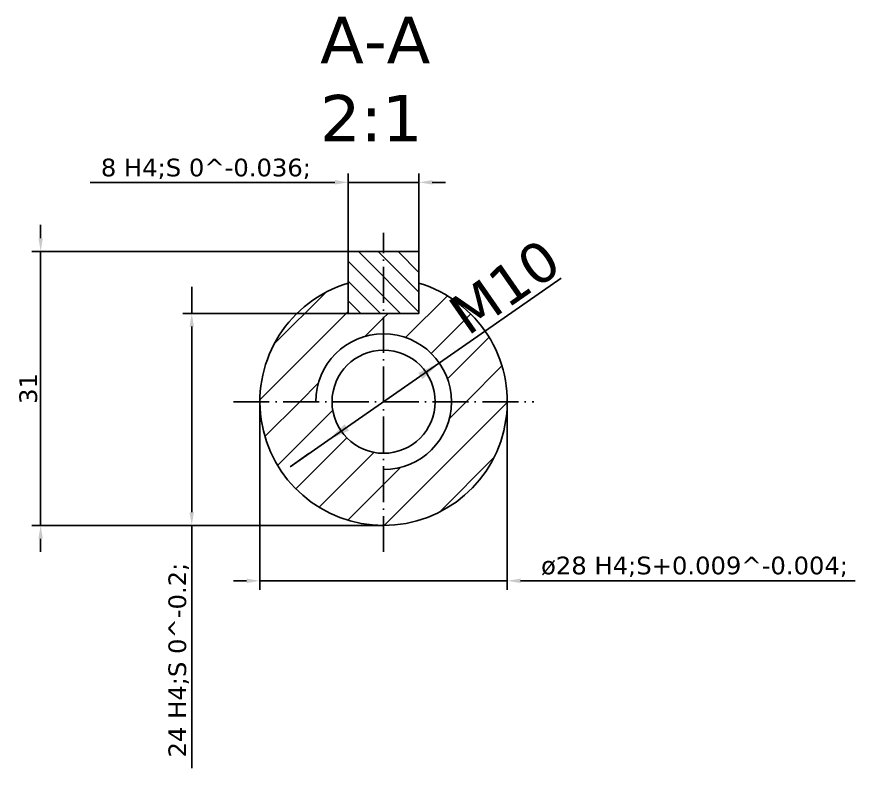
# Model space of a CAD drawing. Header units: millimetres. Extents: x 1885 to 6191, y 5631 to 8432.
# Drawn here: x 3452.8 to 3642.6, y 5794.2 to 5964.2 of the extents above; entities that cross this region are included whole.
import ezdxf

# ---------------------------------------------------------------- set-up
doc = ezdxf.new("R2010")
doc.units = ezdxf.units.MM
doc.linetypes.add('DASHDOT', pattern=[11.176, 8.128, -1.524, 0, -1.524])
for name, color, linetype in [('AXONIKES1', 1, 'DASHDOT'), ('CAXA0', 7, 'Continuous'), ('CAXA4', 3, 'Continuous'), ('DIASTASEIS', 1, 'Continuous'), ('H_1', 1, 'Continuous'), ('SPEIROMATA', 6, 'Continuous')]:
    doc.layers.add(name, color=color, linetype=linetype)
doc.styles.add('VCDSTYLE14', font='DejaVuSansMono.ttf')
doc.dimstyles.new('VCDDIMSTYLE08', dxfattribs={"dimtxt": 4, "dimasz": 3, "dimexe": 2, "dimexo": 0, "dimgap": 0.743437, "dimtad": 1, "dimdec": 1, "dimzin": 12, "dimdsep": 46, "dimtxsty": 'VCDSTYLE14', "dimsah": 1, "dimcen": 0.09, "dimaunit": 1, "dimadec": 3, "dimazin": 3, "dimtfac": 1, "dimtdec": 4, "dimtmove": 0, "dimatfit": 0, "dimfxl": 1, "dimtolj": 1, "dimtzin": 0, "dimarcsym": 0})
doc.dimstyles.new('VCDDIMSTYLE09', dxfattribs={"dimtxt": 4, "dimasz": 3, "dimexe": 2, "dimexo": 0, "dimgap": 0.698455, "dimtad": 1, "dimdec": 1, "dimzin": 12, "dimdsep": 46, "dimtxsty": 'VCDSTYLE14', "dimsah": 1, "dimcen": 0.09, "dimaunit": 1, "dimadec": 3, "dimazin": 3, "dimtfac": 1, "dimtdec": 4, "dimtmove": 0, "dimatfit": 0, "dimfxl": 1, "dimtolj": 1, "dimtzin": 0, "dimarcsym": 0})
doc.dimstyles.new('VCDDIMSTYLE10', dxfattribs={"dimtxt": 9.1, "dimasz": 5.2, "dimexe": 2, "dimexo": 0, "dimgap": 0.97961, "dimtad": 1, "dimdec": 1, "dimzin": 12, "dimdsep": 46, "dimtxsty": 'VCDSTYLE14', "dimsah": 1, "dimcen": 0.09, "dimaunit": 1, "dimadec": 3, "dimazin": 3, "dimtfac": 1, "dimtdec": 4, "dimtmove": 0, "dimatfit": 0, "dimfxl": 1, "dimtolj": 1, "dimtzin": 0, "dimarcsym": 0})
doc.dimstyles.new('VCDDIMSTYLE11', dxfattribs={"dimtxt": 4, "dimasz": 3, "dimexe": 2, "dimexo": 0, "dimgap": 0.541297, "dimtad": 1, "dimdec": 1, "dimzin": 12, "dimdsep": 46, "dimtxsty": 'VCDSTYLE14', "dimsah": 1, "dimcen": 0.09, "dimaunit": 1, "dimadec": 3, "dimazin": 3, "dimtfac": 1, "dimtdec": 4, "dimtmove": 0, "dimatfit": 0, "dimfxl": 1, "dimtolj": 1, "dimtzin": 0, "dimarcsym": 0})
doc.dimstyles.new('VCDDIMSTYLE12', dxfattribs={"dimtxt": 4, "dimasz": 3, "dimexe": 2, "dimexo": 0, "dimgap": 0.614752, "dimtad": 1, "dimdec": 1, "dimzin": 12, "dimdsep": 46, "dimtxsty": 'VCDSTYLE14', "dimsah": 1, "dimcen": 0.09, "dimaunit": 1, "dimadec": 3, "dimazin": 3, "dimtfac": 1, "dimtdec": 4, "dimtmove": 0, "dimatfit": 0, "dimfxl": 1, "dimtolj": 1, "dimtzin": 0, "dimarcsym": 0})

# ---------------------------------------------------------------- blocks, each defined once
blk = doc.blocks.new('#POLYLINE')
blk.add_lwpolyline([(3527.81, 5911.11), (3543.81, 5911.11), (3543.81, 5897.11), (3527.81, 5897.11), (3527.81, 5911.11)])
blk = doc.blocks.new('*D9')
at = {"layer": 'Defpoints', "color": 0}
for p in [(3507.81, 5877.11), (3563.81, 5877.11), (3563.81, 5836.58)]:
    blk.add_point(p, dxfattribs=at)
at = {"layer": 'DIASTASEIS', "color": 0, "lineweight": -2}
for p, q in [((3507.81, 5877.11), (3507.81, 5834.58)), ((3563.81, 5877.11), (3563.81, 5834.58)), ((3504.81, 5836.58), (3501.81, 5836.58)), ((3507.81, 5836.58), (3563.81, 5836.58)), ((3566.81, 5836.58), (3642.56, 5836.58))]:
    blk.add_line(p, q, dxfattribs=at)
at = {"layer": 'DIASTASEIS', "color": 0}
for points in [[(3504.81, 5836.08), (3504.81, 5837.08), (3507.81, 5836.58)], [(3566.81, 5837.08), (3566.81, 5836.08), (3563.81, 5836.58)]]:
    blk.add_solid(points, dxfattribs=at)
at = {"layer": 'DIASTASEIS', "color": 0, "insert": (3606.19, 5839.74), "char_height": 4, "attachment_point": 5, "style": 'VCDSTYLE14'}
blk.add_mtext('\\A1;ø28 {H4;S+0.009^ -0.004;}', dxfattribs=at)
blk = doc.blocks.new('*D10')
at = {"layer": 'Defpoints', "color": 0}
for p in [(3527.81, 5911.11), (3458.18, 5849.11), (3535.81, 5849.11)]:
    blk.add_point(p, dxfattribs=at)
at = {"layer": 'DIASTASEIS', "color": 0, "lineweight": -2}
for p, q in [((3458.18, 5914.11), (3458.18, 5917.11)), ((3527.81, 5911.11), (3456.18, 5911.11)), ((3458.18, 5911.11), (3458.18, 5849.11)), ((3535.81, 5849.11), (3456.18, 5849.11)), ((3458.18, 5846.11), (3458.18, 5843.11))]:
    blk.add_line(p, q, dxfattribs=at)
at = {"layer": 'DIASTASEIS', "color": 0}
for points in [[(3457.68, 5914.11), (3458.68, 5914.11), (3458.18, 5911.11)], [(3458.68, 5846.11), (3457.68, 5846.11), (3458.18, 5849.11)]]:
    blk.add_solid(points, dxfattribs=at)
at = {"layer": 'DIASTASEIS', "color": 0, "insert": (3455.41, 5880.11), "char_height": 4, "attachment_point": 5, "rotation": 90, "style": 'VCDSTYLE14'}
blk.add_mtext('\\A1;31', dxfattribs=at)
blk = doc.blocks.new('*D11')
at = {"layer": 'Defpoints', "color": 0}
for p in [(3548.43, 5885.89), (3523.19, 5868.34)]:
    blk.add_point(p, dxfattribs=at)
at = {"layer": 'DIASTASEIS', "color": 0, "lineweight": -2}
for p, q in [((3575.99, 5905.05), (3548.43, 5885.89)), ((3523.19, 5868.34), (3548.43, 5885.89)), ((3523.19, 5868.34), (3514.66, 5862.4)), ((3518.92, 5865.37), (3514.66, 5862.4))]:
    blk.add_line(p, q, dxfattribs=at)
at = {"layer": 'DIASTASEIS', "color": 0}
for points in [[(3544.65, 5882.21), (3543.66, 5883.63), (3548.43, 5885.89)], [(3526.97, 5872.02), (3527.96, 5870.6), (3523.19, 5868.34)]]:
    blk.add_solid(points, dxfattribs=at)
at = {"layer": 'DIASTASEIS', "color": 0, "insert": (3563.22, 5903.12), "char_height": 9.1, "attachment_point": 5, "rotation": 34.8125, "style": 'VCDSTYLE14'}
blk.add_mtext('\\A1;M10', dxfattribs=at)
blk = doc.blocks.new('*D12')
at = {"layer": 'Defpoints', "color": 0}
for p in [(3527.81, 5897.11), (3492.39, 5849.11), (3535.81, 5849.11)]:
    blk.add_point(p, dxfattribs=at)
at = {"layer": 'DIASTASEIS', "color": 0, "lineweight": -2}
for p, q in [((3492.39, 5897.11), (3492.39, 5903.11)), ((3527.81, 5897.11), (3490.39, 5897.11)), ((3492.39, 5894.11), (3492.39, 5852.11)), ((3535.81, 5849.11), (3490.39, 5849.11)), ((3492.39, 5849.11), (3492.39, 5794.17))]:
    blk.add_line(p, q, dxfattribs=at)
at = {"layer": 'DIASTASEIS', "color": 0}
for points in [[(3492.89, 5894.11), (3491.89, 5894.11), (3492.39, 5897.11)], [(3491.89, 5852.11), (3492.89, 5852.11), (3492.39, 5849.11)]]:
    blk.add_solid(points, dxfattribs=at)
at = {"layer": 'DIASTASEIS', "color": 0, "insert": (3489.43, 5818.64), "char_height": 4, "attachment_point": 5, "rotation": 90, "style": 'VCDSTYLE14'}
blk.add_mtext('\\A1;24 {H4;S 0^ -0.2;}', dxfattribs=at)
blk = doc.blocks.new('*D13')
at = {"layer": 'Defpoints', "color": 0}
for p in [(3527.81, 5926.76), (3527.81, 5911.11), (3543.81, 5911.11)]:
    blk.add_point(p, dxfattribs=at)
at = {"layer": 'DIASTASEIS', "color": 0, "lineweight": -2}
for p, q in [((3527.81, 5911.11), (3527.81, 5928.76)), ((3543.81, 5911.11), (3543.81, 5928.76)), ((3524.81, 5926.76), (3469.36, 5926.76)), ((3543.81, 5926.76), (3527.81, 5926.76)), ((3546.81, 5926.76), (3549.81, 5926.76))]:
    blk.add_line(p, q, dxfattribs=at)
at = {"layer": 'DIASTASEIS', "color": 0}
for points in [[(3524.81, 5926.26), (3524.81, 5927.26), (3527.81, 5926.76)], [(3546.81, 5927.26), (3546.81, 5926.26), (3543.81, 5926.76)]]:
    blk.add_solid(points, dxfattribs=at)
at = {"layer": 'DIASTASEIS', "color": 0, "insert": (3495.59, 5929.8), "char_height": 4, "attachment_point": 5, "style": 'VCDSTYLE14'}
blk.add_mtext('\\A1;8 {H4;S 0^ -0.036;}', dxfattribs=at)
blk = doc.blocks.new('CAXBLOCK975')
at = {"layer": 'CAXA0', "color": 1}
for p, q in [((-4463.95, -1013.27), (-4452.3, -1001.62)), ((-4434.23, -1011.83), (-4424.77, -1002.37)), ((-4467.2, -1025.95), (-4447.2, -1005.95)), ((-4443.41, -1011.59), (-4439.2, -1007.38)), ((-4439.2, -1007.38), (-4438.19, -1006.37)), ((-4428.4, -1015.43), (-4419.47, -1006.5)), ((-4424.73, -1021.19), (-4415.31, -1011.77)), ((-4420.48, -1026.37), (-4412.4, -1018.28)), ((-4458.19, -1026.37), (-4453.98, -1022.16)), ((-4466.07, -1034.25), (-4458.19, -1026.37)), ((-4439.05, -1054.37), (-4411.2, -1026.52)), ((-4424.32, -1030.21), (-4420.48, -1026.37)), ((-4463.2, -1040.8), (-4450.71, -1028.31)), ((-4459.07, -1046.1), (-4447.52, -1034.55)), ((-4453.8, -1050.26), (-4441.38, -1037.84)), ((-4426.65, -1051.4), (-4414.17, -1038.92)), ((-4439.2, -1045.09), (-4435.36, -1041.24)), ((-4447.29, -1053.17), (-4439.2, -1045.09))]:
    blk.add_line(p, q, dxfattribs=at)

msp = doc.modelspace()

# ---------------------------------------------------------------- hatches: boundary and pattern name
at = {"layer": 'H_1'}
h = msp.add_hatch(dxfattribs=at)
h.set_pattern_fill('_USER', color=256, style=0, pattern_type=0)
h.set_pattern_definition([(135, (-1782.5252, 847.042), (-2.245064, -2.245064), [])])
h.paths.add_polyline_path([(3527.81, 5911.11), (3543.81, 5911.11), (3543.81, 5897.11), (3527.81, 5897.11)])

# ---------------------------------------------------------------- linework, layer by layer
msp.add_circle((3535.81, 5877.11), 11.67)
at = {"layer": 'AXONIKES1'}
for p, q in [((3535.81, 5843.11), (3535.81, 5915.37)), ((3501.81, 5877.11), (3569.81, 5877.11))]:
    msp.add_line(p, q, dxfattribs=at)
at = {"layer": 'CAXA0'}
for p, q in [((3527.81, 5897.11), (3527.81, 5911.11)), ((3527.81, 5911.11), (3543.81, 5911.11)), ((3543.81, 5897.11), (3543.81, 5911.11)), ((3527.81, 5897.11), (3543.81, 5897.11))]:
    msp.add_line(p, q, dxfattribs=at)
msp.add_arc((3535.81, 5877.11), 28, 106.6015, 73.3985, dxfattribs=at)
at = {"layer": 'SPEIROMATA'}
msp.add_arc((3535.81, 5877.11), 15.37, 270, 180, dxfattribs=at)

# ---------------------------------------------------------------- block references
msp.add_blockref('#POLYLINE', (0, 0))
at = {"layer": 'H_1'}
msp.add_blockref('CAXBLOCK975', (7975.01, 6903.48), dxfattribs=at)

# ---------------------------------------------------------------- texts
at = {"layer": 'CAXA4', "color": 7, "style": 'VCDSTYLE14'}
for s, p in [('A-A', (3521.47, 5953.73)), ('2:1', (3521.43, 5936.04))]:
    msp.add_text(s, height=10.5, dxfattribs=at).set_placement(p)

# ---------------------------------------------------------------- dimensions: what is measured, and where the dimension line sits
at = {"layer": 'DIASTASEIS'}
for base, p1, p2, text, dimstyle, override, picture, middle in [((3527.81, 5926.76), (3543.81, 5911.11), (3527.81, 5911.11), '8 {H4;S 0^ -0.036;}', 'VCDDIMSTYLE12', {"dimpost": 'TH<>'}, '*D13', (3495.59, 5929.8)), ((3563.81, 5836.58), (3507.81, 5877.11), (3563.81, 5877.11), 'ø28 {H4;S+0.009^ -0.004;}', 'VCDDIMSTYLE08', {"dimpost": 'ø<>'}, '*D9', (3606.19, 5839.74))]:
    dim = msp.add_linear_dim(base=base, p1=p1, p2=p2, text=text, dimstyle=dimstyle, override=override, dxfattribs=at)
    dim.commit()
    dim.dimension.update_dxf_attribs({"geometry": picture, "text_midpoint": middle})
for base, p1, text, dimstyle, picture, middle in [((3458.18, 5849.11), (3527.81, 5911.11), '31', 'VCDDIMSTYLE09', '*D10', (3455.41, 5880.11)), ((3492.39, 5849.11), (3527.81, 5897.11), '24 {H4;S 0^ -0.2;}', 'VCDDIMSTYLE11', '*D12', (3489.43, 5818.64))]:
    dim = msp.add_linear_dim(base=base, p1=p1, p2=(3535.81, 5849.11), angle=90, text=text, dimstyle=dimstyle, dxfattribs=at)
    dim.commit()
    dim.dimension.update_dxf_attribs({"geometry": picture, "text_midpoint": middle})
dim = msp.add_diameter_dim_2p(p1=(3523.19, 5868.34), p2=(3548.43, 5885.89), text='M10', dimstyle='VCDDIMSTYLE10', override={"dimpost": 'M<>'}, dxfattribs=at)
dim.commit()
dim.dimension.update_dxf_attribs({"geometry": '*D11', "text_midpoint": (3563.22, 5903.12)})

doc.saveas('drawing.dxf')
